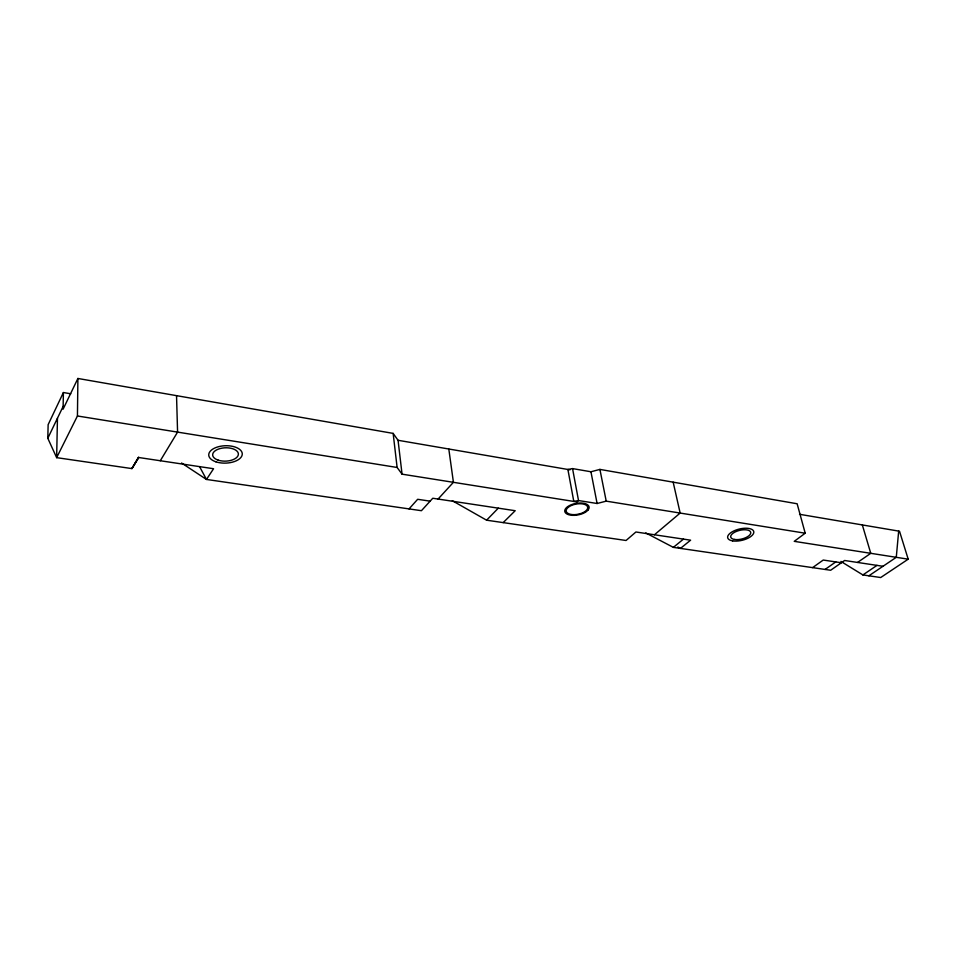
<?xml version="1.0" encoding="UTF-8"?>
<svg xmlns="http://www.w3.org/2000/svg" width="956" height="956" viewBox="0 0 956 956"><rect width="100%" height="100%" fill="white"/><g stroke="black" fill="none" stroke-linecap="round" stroke-linejoin="round"><path stroke-width="1.43" d="M138.763 457.482L131.916 468.595L56.643 457.649L77.436 415.98L77.902 378.468L393.143 433.391L398.055 440.286L402.058 474.164L577.042 501.948L578.523 500.538L597.106 503.501L606.212 501.147L805.203 533.209L797.137 503.764L599.914 469.408L590.939 471.762L572.548 468.595L567.888 469.468L573.803 501.434L578.523 500.538L572.548 468.595M70.756 393.776L63.395 392.534L63.084 409.192L77.902 378.468M57.456 418.214L56.643 457.649L47.8 438.278L48.135 424.655L63.395 392.534M898.676 531.106L896.274 557.312L868.861 575.811M47.8 438.278L63.144 406.396M138.668 457.291L131.916 468.595L138.381 457.458L213.57 468.727L206.472 479.446L181.544 463.003M160.285 460.744L177.577 432.112L176.537 395.653M409.037 508.915L417.653 499.295L430.116 501.159M438.075 499.056L453.419 482.314L448.806 449.009M452.308 500.717L486.592 520.195L498.291 508.162M503.191 522.609L515.188 510.707L432.769 498.255L421.429 510.707L206.472 479.446L199.565 466.624M654.442 534.763L680.158 513.061L673.167 482.171M645.766 532.922L673.371 547.37L683.468 539.112M805.203 533.209L794.245 541.347L908.2 559.176L899.512 531.237L799.527 514.292M812.6 567.625L823.236 560.049L841.364 562.761M825.088 569.441L835.771 561.925M857.556 562.439L870.761 553.321L862.336 524.94M840.933 561.447L862.898 574.938L876.987 565.378M908.2 559.176L880.703 577.532L862.898 574.938M486.592 520.195L626.061 540.487L635.919 531.99L690.602 540.176L680.481 548.397L677.852 547.023M673.371 547.37L830.656 570.254L844.614 560.491L882.974 566.287M77.436 415.98L397.122 467.472L402.058 474.164M398.055 440.286L570.015 469.838M599.914 469.408L606.212 501.147M590.939 471.762L597.106 503.501M393.143 433.391L397.122 467.472M588.107 509.966L586.47 511.52A12.368 5.856 -10.5 0 1 566 513.372A12.368 5.856 -10.5 0 1 576.659 503.286A12.368 5.856 -10.5 0 1 588.107 509.966M579.432 513.934L576.647 514.471A10.934 5.174 -10.5 0 1 566.155 511.03A10.934 5.174 -10.5 0 1 575.404 504.218A10.934 5.174 -10.5 0 1 587.462 506.501L587.725 507.827A10.934 5.174 -10.5 0 1 579.432 513.934M215.901 461.82A16.79 8.7 -2.1 0 0 242.215 454.733A16.79 8.7 -2.1 0 0 218.386 446.739A16.79 8.7 -2.1 0 0 215.901 461.82M732.678 540.893A13.384 5.796 -13.4 0 0 753.698 533.006A13.384 5.796 -13.4 0 0 735.809 530.114A13.384 5.796 -13.4 0 0 732.678 540.893M734.567 539.459A10.265 4.445 -13.4 0 0 750.675 533.4A10.265 4.445 -13.4 0 0 736.933 531.201A10.265 4.445 -13.4 0 0 734.567 539.459M218.183 460.147A12.87 6.668 -2.1 0 0 238.343 454.686A12.87 6.668 -2.1 0 0 220.035 448.579A12.87 6.668 -2.1 0 0 218.183 460.147"/></g></svg>
